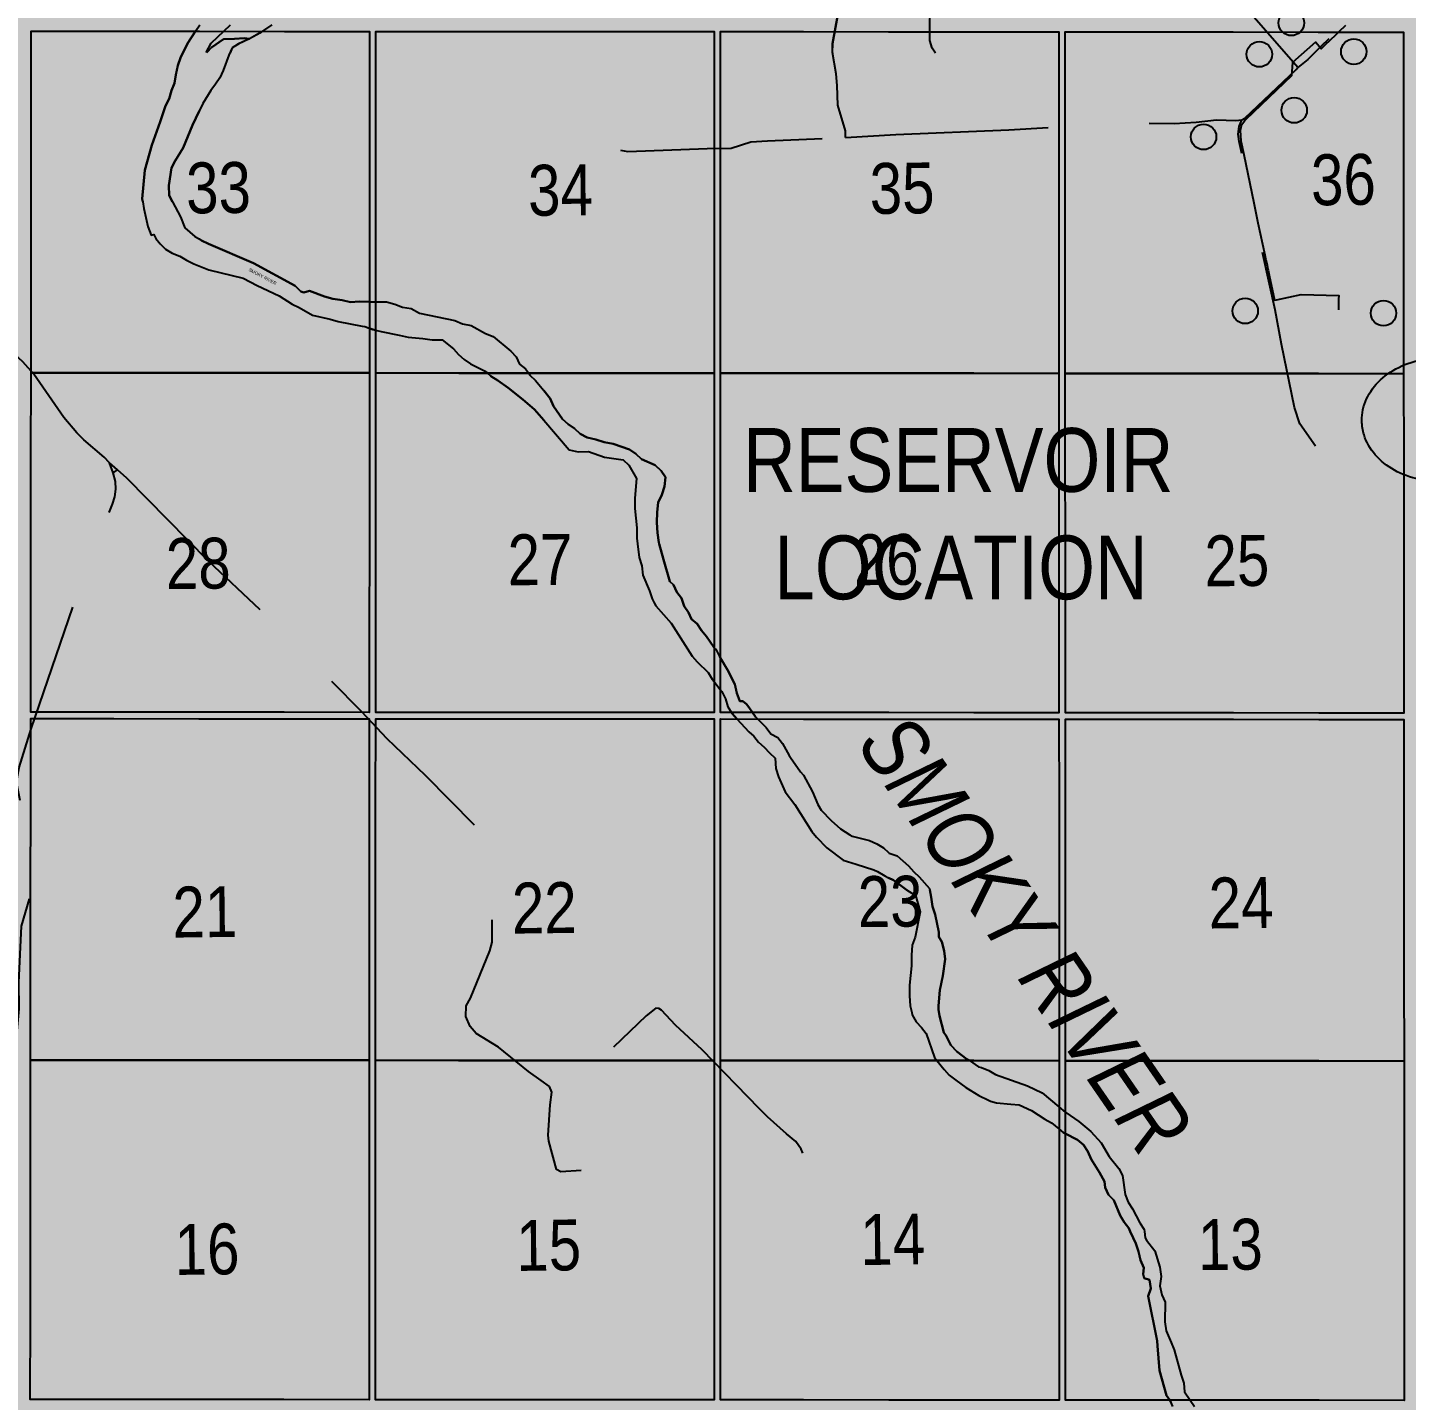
# Model space of a CAD drawing. Extents: x 405326 to 424052, y 6044755 to 6062236.
# Drawn here: x 416726.9 to 416942.9, y 6050260.4 to 6050475.4 of the extents above; entities that cross this region are included whole.
import ezdxf
from ezdxf.enums import TextEntityAlignment as Align

# ---------------------------------------------------------------- set-up
doc = ezdxf.new("R2010")
doc.units = 0
doc.header["$LTSCALE"] = 5
doc.linetypes.add('DASHED2', pattern=[9.525, 6.35, -3.175])
for name, color, linetype in [('CG-NOTES', 7, 'Continuous'), ('P-PROPOSED', 10, 'Continuous'), ('Quarters', 8, 'Continuous'), ('RoadSeg', 57, 'DASHED2'), ('ROUTE-MAP-ROUTE', 90, 'Continuous'), ('T-WATER', 160, 'Continuous'), ('T-WATER-T', 170, 'Continuous')]:
    doc.layers.add(name, color=color, linetype=linetype)
doc.layers.add('ROUTE-MAP-BACKGROUND-H', color=7, linetype='Continuous', true_color=0xf0ebff)
doc.styles.add('120', font='ARIALN.TTF', dxfattribs={"height": 13})
doc.styles.add('80', font='ARIALN.TTF', dxfattribs={"height": 10})
doc.styles.add('80LS', font='ARIALNI.TTF', dxfattribs={"height": 10})
doc.styles.add('BOLD', font='ARIALNB.TTF')
doc.styles.add('TXT', font='ARIALN.TTF', dxfattribs={"height": 0.2})

# ---------------------------------------------------------------- blocks, each defined once
blk = doc.blocks.new('AA')
at = {"const_width": 4}
blk.add_lwpolyline([(-1, 0, 1), (1, 0, 1)], format="xyb", close=True, dxfattribs=at)
blk.add_circle((0, 0), 2)
blk = doc.blocks.new('Route_Letters')
h = blk.add_hatch(color=255)
h.dxf.hatch_style = 1
edge = h.paths.add_edge_path()
edge.add_ellipse((-0.12, 0.46), major_axis=(-11.97, 0), ratio=0.789318, start_angle=0, end_angle=360)
at = {"color": 5}
blk.add_open_spline([(-12.34, 0.46), (-12.34, -0.25), (-12.24, -0.97), (-11.72, -2.79), (-11.14, -3.88), (-9.56, -5.81), (-8.54, -6.66), (-6.22, -8.02), (-4.9, -8.54), (-2.12, -9.17), (-0.66, -9.3), (2.22, -9.13), (3.64, -8.84), (6.27, -7.89), (7.48, -7.22), (9.54, -5.6), (10.38, -4.64), (11.6, -2.54), (11.97, -1.4), (12.18, 0.91), (12.02, 2.08), (11.2, 4.3), (10.54, 5.35), (8.8, 7.2), (7.72, 7.99), (5.29, 9.24), (3.93, 9.68), (1.11, 10.18), (-0.35, 10.23), (-3.22, 9.91), (-4.61, 9.55), (-7.16, 8.47), (-8.32, 7.75), (-10.24, 6.02), (-11, 5.02), (-12.05, 2.86), (-12.32, 1.7), (-12.34, 0.52), (-12.34, 0.49), (-12.34, 0.46)], degree=3, knots=[0, 0, 0, 0, 0.219529, 0.219529, 0.575727, 0.575727, 0.931924, 0.931924, 1.288121, 1.288121, 1.644318, 1.644318, 2.000515, 2.000515, 2.356712, 2.356712, 2.712909, 2.712909, 3.069107, 3.069107, 3.425304, 3.425304, 3.781501, 3.781501, 4.137698, 4.137698, 4.493895, 4.493895, 4.850092, 4.850092, 5.20629, 5.20629, 5.562487, 5.562487, 5.918684, 5.918684, 6.274881, 6.274881, 6.283185, 6.283185, 6.283185, 6.283185], dxfattribs=at)
at = {"color": 14, "style": 'BOLD'}
blk.add_attdef('A', text='', height=9.5, dxfattribs=at).set_placement((0.22, 0.98), align=Align.MIDDLE)
blk = doc.blocks.new('*U1060')
h = blk.add_hatch(color=255)
edge = h.paths.add_edge_path()
edge.add_line((-34, -20), (34, -20))
edge.add_arc((34, -14), 6, 270, 360)
edge.add_line((40, -14), (40, 12.5))
edge.add_arc((34, 12.5), 6, 0, 90)
edge.add_line((34, 18.5), (-34, 18.5))
edge.add_arc((-34, 12.5), 6, 90, 180)
edge.add_line((-40, 12.5), (-40, -14))
edge.add_arc((-34, -14), 6, 180, 270)
at = {"color": 14, "flags": 128}
blk.add_lwpolyline([(59.88, 24.73, 0, 7.5, 0), (0, 0, 0, 0, 0)], format="xyseb", dxfattribs=at)
blk.add_lwpolyline([(-34, -20, 3, 3, 0), (34, -20, 3, 3, 0.414214), (40, -14, 3, 3, 0), (40, 12.5, 3, 0, 0.414214), (34, 18.5, 0, 0, 0), (-34, 18.5, 0, 0, 0.414214), (-40, 12.5, 0, 0, 0), (-40, -14, 0, 3, 0.414214)], format="xyseb", close=True, dxfattribs=at)
at = {"color": 14, "style": '80'}
blk.add_attdef('ENTER_TEXT_001', (-35.99, -5), '', height=10, dxfattribs=at)

msp = doc.modelspace()

# ---------------------------------------------------------------- hatches: boundary and pattern name
at = {"layer": 'ROUTE-MAP-BACKGROUND-H'}
h = msp.add_hatch(color=256, dxfattribs=at)
h.dxf.hatch_style = 1
h.paths.add_polyline_path([(417500.313, 6050470.993), (417499.828, 6050583.719), (417489.556, 6051448.866), (416064.545, 6051448.577), (416073.609, 6050477.938), (416071.924, 6050150.968), (416104.424, 6050150.804), (416615.018, 6050150.686), (416614.752, 6050098.449), (417501.84, 6050099.469), (417600.187, 6050099.469), (417600.187, 6050157.259), (417501.84, 6050157.777)])

# ---------------------------------------------------------------- linework, layer by layer
at = {"layer": 'P-PROPOSED', "flags": 128}
msp.add_lwpolyline([(416933.361, 6050475.74), (416932.31, 6050474.738), (416931.806, 6050474.258), (416930.155, 6050472.684), (416929.566, 6050472.122), (416928.671, 6050473.144), (416925.058, 6050469.981), (416924.916, 6050467.849), (416917.714, 6050460.998), (416917.642, 6050460.929), (416917.521, 6050460.751), (416917.433, 6050460.621), (416917.143, 6050460.193), (416917.032, 6050460.05), (416917.005, 6050459.958), (416916.953, 6050459.781), (416916.851, 6050459.288), (416916.98, 6050457.684), (416917.43, 6050455.52), (416919.004, 6050447.973), (416919.652, 6050444.862), (416920.722, 6050439.852), (416920.854, 6050439.234), (416920.888, 6050439.072), (416921.07, 6050438.22), (416921.202, 6050437.602), (416921.237, 6050437.439), (416921.404, 6050436.659), (416922.244, 6050432.724), (416922.536, 6050432.786), (416926.435, 6050433.619), (416932.309, 6050433.482), (416932.293, 6050432.856), (416932.251, 6050431.188)], dxfattribs=at)
at = {"layer": 'Quarters', "flags": 128}
for points in [[(416780.455, 6050434.697), (416780.449, 6050421.322), (416767.11, 6050421.329), (416753.772, 6050421.337), (416740.433, 6050421.344), (416727.429, 6050421.351), (416727.439, 6050434.726), (416727.449, 6050448.101), (416727.459, 6050461.476), (416727.469, 6050474.851), (416740.469, 6050474.845), (416753.803, 6050474.838), (416767.138, 6050474.831), (416780.472, 6050474.824), (416780.466, 6050461.448), (416780.461, 6050448.073)], [(416834.457, 6050434.668), (416834.456, 6050421.293), (416821.122, 6050421.3), (416807.787, 6050421.307), (416794.452, 6050421.314), (416781.452, 6050421.322), (416781.458, 6050434.697), (416781.464, 6050448.072), (416781.47, 6050461.448), (416781.476, 6050474.823), (416794.471, 6050474.816), (416807.801, 6050474.809), (416821.13, 6050474.802), (416834.46, 6050474.795), (416834.459, 6050461.42), (416834.458, 6050448.044)], [(416888.461, 6050434.638), (416888.464, 6050421.263), (416875.13, 6050421.27), (416861.795, 6050421.277), (416848.46, 6050421.285), (416835.459, 6050421.292), (416835.46, 6050434.668), (416835.461, 6050448.044), (416835.462, 6050461.419), (416835.463, 6050474.795), (416848.459, 6050474.788), (416861.789, 6050474.78), (416875.119, 6050474.773), (416888.45, 6050474.766), (416888.453, 6050461.39), (416888.457, 6050448.014)], [(416942.464, 6050434.579), (416942.472, 6050421.204), (416929.138, 6050421.219), (416915.803, 6050421.233), (416902.468, 6050421.247), (416889.468, 6050421.261), (416889.464, 6050434.637), (416889.46, 6050448.013), (416889.457, 6050461.389), (416889.453, 6050474.765), (416902.449, 6050474.749), (416915.779, 6050474.734), (416929.109, 6050474.718), (416942.439, 6050474.702), (416942.447, 6050461.328), (416942.456, 6050447.953)], [(416780.432, 6050381.196), (416780.426, 6050368.155), (416767.084, 6050368.162), (416753.741, 6050368.169), (416740.399, 6050368.177), (416727.39, 6050368.184), (416727.4, 6050381.225), (416727.409, 6050394.6), (416727.419, 6050407.976), (416727.429, 6050421.351), (416740.433, 6050421.344), (416753.772, 6050421.337), (416767.11, 6050421.329), (416780.449, 6050421.322), (416780.443, 6050407.947), (416780.437, 6050394.571)], [(416834.453, 6050381.166), (416834.453, 6050368.124), (416821.113, 6050368.132), (416807.774, 6050368.139), (416794.435, 6050368.147), (416781.43, 6050368.154), (416781.435, 6050381.195), (416781.441, 6050394.571), (416781.447, 6050407.946), (416781.452, 6050421.322), (416794.452, 6050421.314), (416807.787, 6050421.307), (416821.122, 6050421.3), (416834.456, 6050421.293), (416834.455, 6050407.917), (416834.454, 6050394.541)], [(416888.476, 6050381.135), (416888.479, 6050368.094), (416875.14, 6050368.101), (416861.8, 6050368.109), (416848.461, 6050368.116), (416835.456, 6050368.124), (416835.457, 6050381.165), (416835.458, 6050394.541), (416835.458, 6050407.916), (416835.459, 6050421.292), (416848.46, 6050421.285), (416861.795, 6050421.277), (416875.13, 6050421.27), (416888.464, 6050421.263), (416888.468, 6050407.887), (416888.472, 6050394.511)], [(416942.498, 6050381.08), (416942.506, 6050368.04), (416929.167, 6050368.054), (416915.827, 6050368.067), (416902.488, 6050368.08), (416889.483, 6050368.093), (416889.479, 6050381.134), (416889.475, 6050394.51), (416889.471, 6050407.886), (416889.468, 6050421.261), (416902.468, 6050421.247), (416915.803, 6050421.233), (416929.138, 6050421.219), (416942.472, 6050421.204), (416942.481, 6050407.83), (416942.489, 6050394.455)], [(416780.409, 6050327.025), (416780.404, 6050313.649), (416767.057, 6050313.657), (416753.71, 6050313.665), (416740.363, 6050313.672), (416727.351, 6050313.68), (416727.361, 6050327.055), (416727.37, 6050340.43), (416727.38, 6050353.806), (416727.39, 6050367.181), (416740.398, 6050367.174), (416753.741, 6050367.166), (416767.083, 6050367.159), (416780.426, 6050367.151), (416780.42, 6050353.776), (416780.415, 6050340.4)], [(416834.45, 6050326.994), (416834.449, 6050313.618), (416821.105, 6050313.626), (416807.761, 6050313.634), (416794.417, 6050313.641), (416781.407, 6050313.649), (416781.412, 6050327.024), (416781.418, 6050340.4), (416781.424, 6050353.775), (416781.429, 6050367.151), (416794.434, 6050367.143), (416807.774, 6050367.136), (416821.113, 6050367.129), (416834.453, 6050367.121), (416834.452, 6050353.745), (416834.451, 6050340.37)], [(416888.491, 6050326.963), (416888.495, 6050313.587), (416875.151, 6050313.595), (416861.807, 6050313.602), (416848.462, 6050313.61), (416835.453, 6050313.618), (416835.453, 6050326.993), (416835.454, 6050340.369), (416835.455, 6050353.745), (416835.456, 6050367.121), (416848.461, 6050367.113), (416861.801, 6050367.106), (416875.14, 6050367.098), (416888.48, 6050367.09), (416888.484, 6050353.715), (416888.487, 6050340.339)], [(416942.532, 6050326.914), (416942.541, 6050313.539), (416929.197, 6050313.551), (416915.852, 6050313.563), (416902.508, 6050313.575), (416889.498, 6050313.586), (416889.495, 6050326.962), (416889.491, 6050340.338), (416889.487, 6050353.714), (416889.483, 6050367.089), (416902.488, 6050367.077), (416915.828, 6050367.064), (416929.167, 6050367.05), (416942.507, 6050367.037), (416942.515, 6050353.663), (416942.524, 6050340.288)], [(416780.387, 6050273.523), (416780.382, 6050260.482), (416767.031, 6050260.49), (416753.68, 6050260.498), (416740.33, 6050260.505), (416727.313, 6050260.513), (416727.323, 6050273.554), (416727.332, 6050286.929), (416727.342, 6050300.305), (416727.351, 6050313.68), (416740.363, 6050313.672), (416753.71, 6050313.665), (416767.057, 6050313.657), (416780.404, 6050313.649), (416780.398, 6050300.274), (416780.393, 6050286.898)], [(416834.447, 6050273.491), (416834.447, 6050260.45), (416821.098, 6050260.458), (416807.749, 6050260.466), (416794.4, 6050260.474), (416781.385, 6050260.481), (416781.39, 6050273.522), (416781.396, 6050286.898), (416781.401, 6050300.273), (416781.407, 6050313.649), (416794.417, 6050313.641), (416807.761, 6050313.634), (416821.105, 6050313.626), (416834.449, 6050313.618), (416834.449, 6050300.243), (416834.448, 6050286.867)], [(416888.507, 6050273.46), (416888.511, 6050260.418), (416875.162, 6050260.426), (416861.813, 6050260.434), (416848.464, 6050260.442), (416835.45, 6050260.449), (416835.451, 6050273.491), (416835.451, 6050286.866), (416835.452, 6050300.242), (416835.453, 6050313.618), (416848.462, 6050313.61), (416861.807, 6050313.602), (416875.151, 6050313.595), (416888.495, 6050313.587), (416888.499, 6050300.211), (416888.503, 6050286.835)], [(416942.567, 6050273.415), (416942.575, 6050260.375), (416929.226, 6050260.386), (416915.877, 6050260.396), (416902.529, 6050260.407), (416889.514, 6050260.417), (416889.51, 6050273.459), (416889.506, 6050286.835), (416889.502, 6050300.21), (416889.498, 6050313.586), (416902.508, 6050313.575), (416915.852, 6050313.563), (416929.197, 6050313.551), (416942.541, 6050313.539), (416942.549, 6050300.165), (416942.558, 6050286.79)]]:
    msp.add_lwpolyline(points, close=True, dxfattribs=at)
at = {"layer": 'RoadSeg'}
for p, q in [((416741, 6050406.128), (416739.712, 6050407.232)), ((416740.311, 6050405.681), (416739.712, 6050407.232)), ((416740.311, 6050405.681), (416741, 6050406.128)), ((416808.661, 6050309.568), (416807.377, 6050310.472)), ((416841.74, 6050305.883), (416841.502, 6050306.077))]:
    msp.add_line(p, q, dxfattribs=at)
at = {"layer": 'RoadSeg', "flags": 128}
for points in [[(416925.914, 6050469.153), (416910.352, 6050486.985), (416909.934, 6050487.875), (416910.02, 6050490.073), (416909.852, 6050491.699), (416902.233, 6050529.135), (416899.769, 6050540.129), (416899.475, 6050542.984), (416898, 6050549.74), (416897.281, 6050552.253), (416896.137, 6050557.553), (416895.97, 6050559.146), (416894.498, 6050565.736)], [(417061.293, 6050455.212), (417052.81, 6050465.172), (417038.231, 6050481.864), (417017.626, 6050505.543), (417003.362, 6050522.242), (416994.053, 6050532.823), (416993.107, 6050533.502), (416992.381, 6050533.22), (416990.753, 6050531.522), (416987.881, 6050528.932), (416984.235, 6050525.161), (416983.905, 6050525.021), (416981.463, 6050522.506), (416980.236, 6050520.75), (416978.902, 6050519.324), (416973.978, 6050514.661), (416973.238, 6050513.481), (416968.953, 6050509.995), (416959.106, 6050500.569), (416947.197, 6050489.501), (416942.994, 6050485.352), (416929.494, 6050472.454), (416927.45, 6050470.45), (416925.914, 6050469.153)], [(416739.712, 6050407.232), (416738.894, 6050408.146), (416735.677, 6050410.838), (416734.589, 6050411.946), (416732.574, 6050414.365), (416727.873, 6050421.117), (416726.137, 6050423.086), (416724.332, 6050424.728), (416723.4, 6050425.451), (416718.197, 6050431.822), (416715.392, 6050435.422), (416703.702, 6050450.109), (416689.83, 6050467.245), (416682.417, 6050476.368), (416681.795, 6050477.453), (416681.703, 6050478.648), (416682.566, 6050480.297), (416684.233, 6050481.696), (416684.674, 6050482.17)], [(416855.057, 6050458.227), (416855.035, 6050459.258), (416853.852, 6050463.258), (416853.719, 6050466.349), (416853.548, 6050468.175), (416852.977, 6050471.523), (416853.013, 6050472.954), (416854.324, 6050480.101)], [(416853.036, 6050471.431), (416853.021, 6050471.522), (416853.057, 6050472.953), (416854.368, 6050480.102)], [(416917.107, 6050460.981), (416917.6, 6050461.224), (416925.621, 6050468.88), (416925.914, 6050469.153)], [(416855.057, 6050458.227), (416862.931, 6050458.695), (416880.647, 6050459.405), (416891.91, 6050460.078), (416901.948, 6050460.458), (416906.507, 6050460.422), (416909.996, 6050460.596), (416913.148, 6050460.996), (416916.211, 6050460.862), (416917.107, 6050460.981)], [(416928.676, 6050409.864), (416926.206, 6050413.371), (416925.353, 6050415.915), (416923.345, 6050425.852), (416922.365, 6050431.22), (416920.196, 6050440.921), (416919.473, 6050445.163), (416916.713, 6050457.579), (416916.556, 6050458.74), (416916.73, 6050459.908), (416917.107, 6050460.981)], [(416819.804, 6050456.211), (416820.94, 6050456.003), (416833.371, 6050456.501), (416837.13, 6050456.514), (416840.202, 6050457.511), (416842.826, 6050457.7), (416855.057, 6050458.227)], [(416723.795, 6050214.546), (416722.331, 6050223.962), (416721.517, 6050227.771), (416721.642, 6050228.173), (416721.471, 6050228.402), (416721.132, 6050230.258), (416720.185, 6050235.66), (416719.86, 6050238.414), (416716.658, 6050255.977), (416716.549, 6050257.97), (416716.81, 6050261.336), (416716.712, 6050262.797), (416715.471, 6050267.961), (416715.042, 6050270.912), (416714.456, 6050273.428), (416714.399, 6050274.524), (416714.783, 6050278.392), (416715.201, 6050280.629), (416721.85, 6050304.224), (416723.254, 6050308.578), (416725.006, 6050315.336), (416725.568, 6050321.735), (416725.514, 6050325.825), (416725.958, 6050334.65), (416727.817, 6050341.044), (416728.234, 6050343.348), (416728.16, 6050345.243), (416726.566, 6050349.833), (416725.177, 6050357.221), (416725.594, 6050359.493), (416727.428, 6050365.553), (416734.067, 6050384.922), (416736.773, 6050392.199), (416740.216, 6050400.755), (416740.558, 6050401.894), (416740.698, 6050403.128), (416740.639, 6050404.324), (416740.311, 6050405.681)], [(416807.377, 6050310.472), (416805.351, 6050311.893), (416800.679, 6050315.685), (416797.174, 6050317.839), (416796.219, 6050318.95), (416795.553, 6050320.533), (416795.618, 6050322.164), (416796.257, 6050323.376), (416799.326, 6050330.793), (416799.696, 6050332.164), (416799.685, 6050346.735), (416799.671, 6050347.367), (416799.427, 6050347.894), (416789.226, 6050358.255), (416783.248, 6050364.015), (416779.198, 6050368.287), (416764.579, 6050383.045), (416755.243, 6050391.861), (416742.458, 6050404.828), (416741, 6050406.128)], [(416841.502, 6050306.077), (416832.59, 6050315.301), (416828.416, 6050319.171), (416826.204, 6050321.486), (416825.799, 6050321.777), (416825.332, 6050321.833), (416823.794, 6050320.636), (416818.318, 6050315.33), (416816.455, 6050313.76), (416809.705, 6050307.395), (416808.756, 6050306.676)], [(416808.756, 6050306.676), (416809.012, 6050308.678), (416808.661, 6050309.568)], [(416813.633, 6050296.368), (416810.41, 6050296.166), (416809.737, 6050296.551), (416808.578, 6050300.984), (416808.457, 6050301.946), (416808.756, 6050306.676)], [(416848.338, 6050299.104), (416848.091, 6050299.731), (416847.268, 6050300.911), (416845.812, 6050302.111), (416842.794, 6050304.774), (416841.74, 6050305.883)]]:
    msp.add_lwpolyline(points, dxfattribs=at)
at = {"layer": 'ROUTE-MAP-ROUTE', "const_width": 2, "flags": 128}
msp.add_lwpolyline([(416932.963, 6050433.641), (416926.465, 6050433.383), (416924, 6050433.013), (416922.285, 6050432.642), (416921.671, 6050434.44), (416920.196, 6050440.921), (416919.473, 6050445.163), (416916.713, 6050457.579), (416916.556, 6050458.74), (416916.73, 6050459.908), (416917.107, 6050460.981), (416917.6, 6050461.224), (416925.055, 6050468.481), (416925.156, 6050470.601), (416928.59, 6050473.495), (416929.494, 6050472.454), (416942.994, 6050485.352), (416947.197, 6050489.501)], dxfattribs=at)
at = {"layer": 'T-WATER', "flags": 128}
for points in [[(416869.149, 6050471.42), (416868.604, 6050472.185), (416868.264, 6050473.417), (416868.22, 6050476.558), (416868.351, 6050478.003), (416868.335, 6050479.528), (416868.68, 6050482.333), (416869.207, 6050483.418), (416869.51, 6050484.769), (416869.694, 6050486.192), (416870.927, 6050488.284), (416871.329, 6050489.55), (416870.583, 6050492.033), (416871.157, 6050494.574), (416870, 6050496.654), (416869.508, 6050497.754), (416869.136, 6050498.986), (416868.504, 6050499.908), (416868.149, 6050501.009), (416867.591, 6050501.794), (416867.615, 6050502.239)], [(416753.197, 6050474.862), (416751.938, 6050472.936), (416750.871, 6050470.677), (416750.444, 6050469.487), (416750.109, 6050468.039), (416749.912, 6050466.715), (416749.423, 6050465.545), (416749.063, 6050464.246), (416748.479, 6050463.146), (416747.668, 6050460.649), (416746.367, 6050457.003), (416745.28, 6050453.114), (416744.863, 6050448.599), (416744.939, 6050448.116), (416745.098, 6050447.095), (416745.705, 6050444.245), (416746.243, 6050442.899), (416746.686, 6050442.99), (416746.958, 6050442.41), (416747.653, 6050441.545), (416748.509, 6050440.724), (416749.56, 6050440.095), (416750.743, 6050439.617), (416751.792, 6050438.974), (416752.916, 6050438.416), (416753.746, 6050438.086), (416755.291, 6050437.472), (416760.648, 6050436.153), (416762.859, 6050435.008), (416766.314, 6050433.414), (416768.327, 6050432.108), (416769.452, 6050431.57), (416771.554, 6050430.352), (416774.286, 6050429.771), (416775.565, 6050429.37), (416779.29, 6050428.671), (416779.719, 6050428.59), (416780.417, 6050428.345), (416780.961, 6050428.154), (416781.42, 6050428.036), (416782.31, 6050427.809), (416785.12, 6050427.261), (416786.527, 6050426.906), (416788.827, 6050426.742), (416790.299, 6050426.492), (416791.858, 6050426.512), (416793.596, 6050425.078), (416794.408, 6050424.193), (416795.3, 6050423.422), (416796.303, 6050422.743), (416798.586, 6050421.582), (416798.877, 6050421.336), (416799.488, 6050420.819), (416800.565, 6050420.167), (416802.195, 6050419.009), (416804.469, 6050417.165), (416806.29, 6050415.594), (416807.75, 6050413.902), (416811.752, 6050409.264), (416813.169, 6050408.972), (416814.775, 6050409.021), (416817.295, 6050408.151), (416820.188, 6050407.695), (416821.064, 6050406.898), (416822.276, 6050404.766), (416822.028, 6050401.71), (416822.05, 6050400.112), (416822.325, 6050397.075), (416822.364, 6050395.425), (416822.465, 6050394.572), (416822.719, 6050392.406), (416823.118, 6050391.13), (416823.283, 6050389.638), (416824.31, 6050387.217), (416824.746, 6050385.948), (416825.082, 6050385.316), (416825.338, 6050384.833), (416827.695, 6050382.106), (416831.002, 6050376.956), (416831.769, 6050376.049), (416833.521, 6050374.399), (416834.169, 6050373.373), (416834.418, 6050373.045), (416835.421, 6050371.718), (416835.637, 6050371.433), (416836.208, 6050370.279), (416836.61, 6050369), (416837.164, 6050368.146), (416837.285, 6050367.959), (416838.025, 6050367.143)], [(416744.939, 6050448.116), (416744.863, 6050448.599), (416745.28, 6050453.114), (416746.367, 6050457.003), (416747.668, 6050460.649), (416748.479, 6050463.146), (416749.063, 6050464.246), (416749.423, 6050465.545), (416749.912, 6050466.715), (416750.109, 6050468.039), (416750.444, 6050469.487), (416750.871, 6050470.677), (416751.938, 6050472.936), (416753.197, 6050474.862)], [(416763.689, 6050474.857), (416763.245, 6050474.553), (416761.648, 6050473.685), (416759.953, 6050472.903), (416758.936, 6050472.236), (416758.423, 6050471.118), (416757.535, 6050468.717), (416756.994, 6050467.552), (416756.344, 6050466.537), (416755.606, 6050465.594), (416754.325, 6050463.548), (416753.761, 6050462.35), (416752.73, 6050460.158), (416751.276, 6050456.601), (416750.011, 6050454.526), (416749.462, 6050453.444), (416749.027, 6050450.671), (416749.083, 6050449.128), (416749.617, 6050448.113), (416750.842, 6050445.786), (416751.545, 6050444.076), (416753.081, 6050442.722), (416753.749, 6050442.325), (416754.141, 6050442.093), (416755.257, 6050441.551), (416762.29, 6050438.526), (416768.83, 6050434.992), (416769.717, 6050434.088), (416770.174, 6050433.933), (416771.032, 6050434.205), (416773.429, 6050433.3), (416774.7, 6050432.937), (416776.162, 6050432.744), (416777.499, 6050432.404), (416778.891, 6050432.502), (416780.419, 6050432.486), (416781.282, 6050432.477), (416781.422, 6050432.476), (416783.123, 6050432.461), (416784.426, 6050432.113), (416785.609, 6050431.645), (416786.986, 6050431.394), (416788.295, 6050430.67), (416793.814, 6050429.519), (416795.009, 6050429.038), (416796.37, 6050428.732), (416798.628, 6050427.496), (416799.818, 6050427.013), (416802.608, 6050424.745), (416803.419, 6050423.853), (416803.964, 6050422.718), (416804.896, 6050421.987), (416805.344, 6050421.332), (416805.583, 6050420.982), (416806.445, 6050420.138), (416807.751, 6050418.551), (416808.752, 6050417.335), (416809.302, 6050416.127), (416810.685, 6050414.099), (416811.566, 6050413.281), (416812.601, 6050412.622), (416813.452, 6050411.795), (416814.534, 6050411.206), (416815.938, 6050410.885), (416817.222, 6050410.476), (416818.641, 6050410.209), (416821.188, 6050409.352), (416822.179, 6050408.652), (416823.055, 6050407.832), (416825.215, 6050406.87), (416826.151, 6050406.003), (416826.828, 6050404.998), (416826.667, 6050403.513), (416826.24, 6050402.219), (416825.68, 6050401.052), (416825.52, 6050399.52), (416825.491, 6050397.9), (416825.578, 6050396.262), (416825.802, 6050394.786), (416825.86, 6050394.57), (416826.518, 6050392.107), (416827.535, 6050388.667), (416828.062, 6050388.135), (416828.609, 6050386.984), (416829.357, 6050386.064), (416829.767, 6050384.802), (416830.456, 6050383.811), (416830.885, 6050382.74), (416831.814, 6050381.999), (416832.453, 6050380.974)], [(416751.284, 6050471.5), (416751.962, 6050472.935), (416753.222, 6050474.861), (416753.878, 6050475.865)], [(416763.687, 6050474.856), (416763.245, 6050474.553), (416761.648, 6050473.685), (416759.953, 6050472.903), (416758.936, 6050472.236), (416758.423, 6050471.118), (416757.535, 6050468.717), (416756.994, 6050467.552), (416756.344, 6050466.537), (416755.606, 6050465.594), (416754.325, 6050463.548), (416753.761, 6050462.35)], [(416754.865, 6050471.498), (416755.673, 6050473), (416758.67, 6050475.849)], [(416765.18, 6050475.859), (416763.714, 6050474.856), (416763.271, 6050474.553), (416761.675, 6050473.684), (416760.798, 6050473.771), (416759.32, 6050473.637), (416757.586, 6050473.615), (416755.696, 6050472.313), (416754.996, 6050471.498)], [(416754.996, 6050471.498), (416755.696, 6050472.313), (416757.586, 6050473.615), (416759.32, 6050473.637), (416760.798, 6050473.771), (416761.675, 6050473.684)], [(416761.675, 6050473.684), (416759.979, 6050472.902), (416758.962, 6050472.235), (416758.622, 6050471.495)], [(416749.617, 6050448.113), (416749.083, 6050449.128), (416749.027, 6050450.671), (416749.462, 6050453.444), (416750.011, 6050454.526), (416751.276, 6050456.601), (416752.73, 6050460.158), (416753.761, 6050462.35)], [(416744.939, 6050448.116), (416745.098, 6050447.095), (416745.705, 6050444.245), (416746.243, 6050442.899), (416746.686, 6050442.99), (416746.958, 6050442.41), (416747.653, 6050441.545), (416748.509, 6050440.724), (416749.56, 6050440.095), (416750.743, 6050439.617), (416751.792, 6050438.974), (416752.916, 6050438.416), (416753.746, 6050438.086)], [(416749.617, 6050448.113), (416750.842, 6050445.786), (416751.545, 6050444.076), (416753.081, 6050442.722), (416753.749, 6050442.325)], [(416780.419, 6050432.486), (416778.891, 6050432.502), (416777.499, 6050432.404), (416776.162, 6050432.744), (416774.7, 6050432.937), (416773.429, 6050433.3), (416771.032, 6050434.205), (416770.174, 6050433.933), (416769.717, 6050434.088), (416768.83, 6050434.992), (416762.29, 6050438.526), (416755.257, 6050441.551), (416754.141, 6050442.093), (416753.749, 6050442.325)], [(416753.746, 6050438.086), (416755.291, 6050437.472), (416760.648, 6050436.153), (416762.859, 6050435.008), (416766.314, 6050433.414), (416768.327, 6050432.108), (416769.452, 6050431.57), (416771.554, 6050430.352), (416774.286, 6050429.771), (416775.565, 6050429.37), (416779.29, 6050428.671), (416779.719, 6050428.59), (416780.417, 6050428.345)], [(416780.419, 6050432.486), (416781.282, 6050432.477), (416781.422, 6050432.476)], [(416781.422, 6050432.476), (416783.123, 6050432.461), (416784.426, 6050432.113), (416785.609, 6050431.645), (416786.986, 6050431.394), (416788.295, 6050430.67), (416793.814, 6050429.519), (416795.009, 6050429.038), (416796.37, 6050428.732), (416798.628, 6050427.496), (416799.818, 6050427.013), (416802.608, 6050424.745), (416803.419, 6050423.853), (416803.964, 6050422.718), (416804.896, 6050421.987), (416805.344, 6050421.332)], [(416781.42, 6050428.036), (416780.961, 6050428.154), (416780.417, 6050428.345)], [(416781.42, 6050428.036), (416782.31, 6050427.809), (416785.12, 6050427.261), (416786.527, 6050426.906), (416788.827, 6050426.742), (416790.299, 6050426.492), (416791.858, 6050426.512), (416793.596, 6050425.078), (416794.408, 6050424.193), (416795.3, 6050423.422), (416796.303, 6050422.743), (416798.586, 6050421.582), (416798.877, 6050421.336)], [(416807.75, 6050413.902), (416806.29, 6050415.594), (416804.469, 6050417.165), (416802.195, 6050419.009), (416800.565, 6050420.167), (416799.488, 6050420.819), (416798.877, 6050421.336)], [(416805.344, 6050421.332), (416805.583, 6050420.982), (416806.445, 6050420.138), (416807.751, 6050418.551)], [(416825.86, 6050394.57), (416825.802, 6050394.786), (416825.578, 6050396.262), (416825.491, 6050397.9), (416825.52, 6050399.52), (416825.68, 6050401.052), (416826.24, 6050402.219), (416826.667, 6050403.513), (416826.828, 6050404.998), (416826.151, 6050406.003), (416825.215, 6050406.87), (416823.055, 6050407.832), (416822.179, 6050408.652), (416821.188, 6050409.352), (416818.641, 6050410.209), (416817.222, 6050410.476), (416815.938, 6050410.885), (416814.534, 6050411.206), (416813.452, 6050411.795), (416812.601, 6050412.622), (416811.566, 6050413.281), (416810.685, 6050414.099), (416809.302, 6050416.127), (416808.752, 6050417.335), (416807.751, 6050418.551)], [(416807.75, 6050413.902), (416811.752, 6050409.264), (416813.169, 6050408.972), (416814.775, 6050409.021), (416817.295, 6050408.151), (416820.188, 6050407.695), (416821.064, 6050406.898), (416822.276, 6050404.766), (416822.028, 6050401.71), (416822.05, 6050400.112), (416822.325, 6050397.075), (416822.364, 6050395.425), (416822.465, 6050394.572)], [(416822.465, 6050394.572), (416822.719, 6050392.406), (416823.118, 6050391.13), (416823.283, 6050389.638), (416824.31, 6050387.217), (416824.746, 6050385.948), (416825.082, 6050385.316), (416825.338, 6050384.833), (416827.695, 6050382.106), (416831.002, 6050376.956), (416831.769, 6050376.049), (416833.521, 6050374.399), (416834.169, 6050373.373), (416834.418, 6050373.045)], [(416834.418, 6050378.39), (416833.247, 6050380.035), (416832.453, 6050380.974), (416831.814, 6050381.999), (416830.885, 6050382.74), (416830.456, 6050383.811), (416829.767, 6050384.802), (416829.357, 6050386.064), (416828.609, 6050386.984), (416828.062, 6050388.135), (416827.535, 6050388.667), (416826.518, 6050392.107), (416825.86, 6050394.57)], [(416832.453, 6050380.974), (416833.247, 6050380.035), (416834.418, 6050378.39), (416834.61, 6050378.119), (416834.716, 6050378.074), (416835.244, 6050377.033), (416835.421, 6050376.733), (416836.552, 6050374.823), (416837.681, 6050372.554), (416837.992, 6050371.176), (416838.476, 6050369.914), (416838.951, 6050369.922), (416839.53, 6050369.439), (416839.878, 6050368.948), (416840.449, 6050368.145), (416840.927, 6050367.47), (416841.253, 6050367.141), (416842.599, 6050365.78), (416843.312, 6050364.802), (416844.43, 6050364.222), (416845.17, 6050363.263), (416846.213, 6050361.406), (416846.411, 6050361.064), (416847.97, 6050358.861), (416848.471, 6050358.305), (416849.881, 6050355.688), (416850.711, 6050353.705), (416851.234, 6050352.818), (416852.796, 6050351.213), (416854.273, 6050349.921), (416855.709, 6050348.988), (416856.081, 6050348.772), (416858.779, 6050348.058), (416859.946, 6050347.548), (416861.002, 6050346.91), (416861.768, 6050346.198), (416861.878, 6050346.096), (416863.134, 6050345.683), (416864.919, 6050344.123), (416865.714, 6050343.196), (416866.593, 6050342.372), (416868.197, 6050340.565), (416868.237, 6050340.374), (416868.474, 6050339.231), (416868.648, 6050337.75), (416869.06, 6050336.485), (416869.645, 6050333.704), (416869.651, 6050333.002), (416870.129, 6050332.23), (416870.474, 6050330.82), (416870.629, 6050329.468), (416870.275, 6050326.878), (416869.819, 6050324.631), (416869.588, 6050322.169), (416869.599, 6050321.634), (416869.747, 6050320.597), (416870.464, 6050318.029), (416870.822, 6050317.47), (416871.515, 6050316.035), (416872.482, 6050315.016), (416874.02, 6050313.82), (416874.444, 6050313.619), (416874.465, 6050313.609), (416875.856, 6050312.644), (416876.317, 6050312.527), (416877.494, 6050312.04), (416878.557, 6050311.405), (416883.54, 6050309.634), (416885.852, 6050308.547), (416888.462, 6050306.371), (416889.466, 6050305.534), (416889.553, 6050305.461), (416891.572, 6050304.062), (416893.467, 6050302.504), (416895.073, 6050300.7), (416896.356, 6050298.586), (416897.869, 6050296.72), (416898.421, 6050295.604), (416898.846, 6050292.637), (416899.32, 6050291.409), (416900.018, 6050290.383), (416901.156, 6050288.175), (416901.82, 6050287.145), (416901.859, 6050286.848), (416901.99, 6050285.857), (416902.199, 6050285.47), (416903.508, 6050283.824), (416904.284, 6050281.268), (416904.509, 6050279.8), (416904.296, 6050278.32), (416904.602, 6050276.932)], [(416834.418, 6050378.39), (416834.61, 6050378.119), (416834.716, 6050378.074), (416835.244, 6050377.033), (416835.421, 6050376.733)], [(416840.449, 6050368.145), (416839.878, 6050368.948), (416839.53, 6050369.439), (416838.951, 6050369.922), (416838.476, 6050369.914), (416837.992, 6050371.176), (416837.681, 6050372.554), (416836.552, 6050374.823), (416835.421, 6050376.733)], [(416835.421, 6050371.718), (416835.637, 6050371.433), (416836.208, 6050370.279), (416836.61, 6050369), (416837.164, 6050368.146)], [(416838.025, 6050367.143), (416837.285, 6050367.959), (416837.164, 6050368.146)], [(416838.025, 6050367.143), (416839.878, 6050365.1), (416840.657, 6050364.432), (416841.404, 6050363.496), (416842.316, 6050362.691), (416843.127, 6050361.79), (416844.011, 6050360.995), (416844.137, 6050359.357), (416844.528, 6050358.043), (416845.606, 6050355.714), (416847.111, 6050353.738), (416849.733, 6050349.508), (416850.503, 6050348.594), (416852.13, 6050346.947), (416854.662, 6050345.005), (416856.715, 6050344.389), (416859.46, 6050343.502), (416860.048, 6050343.231), (416861.197, 6050342.531), (416861.768, 6050342.248), (416862.535, 6050341.867), (416864.586, 6050340.376), (416864.599, 6050340.367), (416865.851, 6050339.585), (416866.011, 6050339.497), (416866.746, 6050336.905), (416865.932, 6050332.936), (416865.501, 6050331.699), (416865.358, 6050330.14), (416865.37, 6050328.447), (416865.061, 6050325.42), (416865.045, 6050323.744), (416865.156, 6050322.16), (416865.407, 6050321.125), (416865.498, 6050320.749), (416866.112, 6050319.651), (416866.933, 6050318.777), (416867.648, 6050317.825), (416868.958, 6050314.082), (416869.33, 6050313.622), (416870.476, 6050312.204), (416871.284, 6050311.33), (416872.341, 6050310.561), (416873.885, 6050309.399), (416875.897, 6050308.134), (416877.426, 6050307.395), (416877.766, 6050307.235), (416878.71, 6050307.012), (416880.921, 6050306.76), (416882.231, 6050306.68), (416884.193, 6050305.784), (416886.242, 6050304.438), (416887.32, 6050303.851), (416888.463, 6050302.926), (416889.16, 6050302.363), (416889.467, 6050302.2), (416891.396, 6050301.177), (416892.295, 6050300.393), (416892.989, 6050299.373), (416893.535, 6050298.151), (416894.832, 6050296.092), (416895.613, 6050294.642), (416895.726, 6050293.717), (416896.233, 6050292.599), (416897.05, 6050291.745), (416898.082, 6050289.359), (416898.715, 6050288.288), (416899.432, 6050287.334), (416899.651, 6050286.85), (416900.1, 6050285.857), (416900.507, 6050284.955), (416900.934, 6050283.716), (416901.257, 6050282.335), (416901.762, 6050281.142), (416901.648, 6050280.123), (416901.839, 6050279.536), (416902.639, 6050279.284), (416902.89, 6050277.922), (416902.456, 6050276.709), (416903.856, 6050269.724), (416903.919, 6050268.943), (416904.234, 6050265.066), (416905.345, 6050261.16), (416905.832, 6050260.428), (416906.014, 6050260.154)], [(416838.025, 6050367.143), (416839.878, 6050365.1), (416840.657, 6050364.432), (416841.404, 6050363.496), (416842.316, 6050362.691), (416843.127, 6050361.79), (416844.011, 6050360.995), (416844.137, 6050359.357), (416844.528, 6050358.043), (416845.606, 6050355.714), (416847.111, 6050353.738), (416849.733, 6050349.508), (416850.503, 6050348.594), (416852.13, 6050346.947), (416854.662, 6050345.005), (416856.715, 6050344.389), (416859.46, 6050343.502), (416860.048, 6050343.231), (416861.197, 6050342.531), (416861.768, 6050342.248)], [(416841.253, 6050367.141), (416840.927, 6050367.47), (416840.449, 6050368.145)], [(416841.253, 6050367.141), (416842.599, 6050365.78), (416843.312, 6050364.802), (416844.43, 6050364.222), (416845.17, 6050363.263), (416846.213, 6050361.406), (416846.411, 6050361.064), (416847.97, 6050358.861), (416848.471, 6050358.305), (416849.881, 6050355.688), (416850.711, 6050353.705), (416851.234, 6050352.818), (416852.796, 6050351.213), (416854.273, 6050349.921), (416855.709, 6050348.988), (416856.081, 6050348.772), (416858.779, 6050348.058), (416859.946, 6050347.548), (416861.002, 6050346.91), (416861.768, 6050346.198)], [(416861.768, 6050346.198), (416861.878, 6050346.096), (416863.134, 6050345.683), (416864.919, 6050344.123), (416865.714, 6050343.196), (416866.593, 6050342.372), (416868.197, 6050340.565), (416868.237, 6050340.374)], [(416864.586, 6050340.376), (416862.535, 6050341.867), (416861.768, 6050342.248)], [(416864.586, 6050340.376), (416864.599, 6050340.367), (416865.851, 6050339.585), (416866.011, 6050339.497), (416866.746, 6050336.905), (416865.932, 6050332.936), (416865.501, 6050331.699), (416865.358, 6050330.14), (416865.37, 6050328.447), (416865.061, 6050325.42), (416865.045, 6050323.744), (416865.156, 6050322.16), (416865.407, 6050321.125), (416865.498, 6050320.749), (416866.112, 6050319.651), (416866.933, 6050318.777), (416867.648, 6050317.825), (416868.958, 6050314.082), (416869.33, 6050313.622)], [(416874.444, 6050313.619), (416874.02, 6050313.82), (416872.482, 6050315.016), (416871.515, 6050316.035), (416870.822, 6050317.47), (416870.464, 6050318.029), (416869.747, 6050320.597), (416869.599, 6050321.634), (416869.588, 6050322.169), (416869.819, 6050324.631), (416870.275, 6050326.878), (416870.629, 6050329.468), (416870.474, 6050330.82), (416870.129, 6050332.23), (416869.651, 6050333.002), (416869.645, 6050333.704), (416869.06, 6050336.485), (416868.648, 6050337.75), (416868.474, 6050339.231), (416868.237, 6050340.374)], [(416869.33, 6050313.622), (416870.476, 6050312.204), (416871.284, 6050311.33), (416872.341, 6050310.561), (416873.885, 6050309.399), (416875.897, 6050308.134), (416877.426, 6050307.395), (416877.766, 6050307.235), (416878.71, 6050307.012), (416880.921, 6050306.76), (416882.231, 6050306.68), (416884.193, 6050305.784), (416886.242, 6050304.438), (416887.32, 6050303.851), (416888.463, 6050302.926)], [(416874.444, 6050313.619), (416874.465, 6050313.609), (416875.856, 6050312.644), (416876.317, 6050312.527), (416877.494, 6050312.04), (416878.557, 6050311.405), (416883.54, 6050309.634), (416885.852, 6050308.547), (416888.462, 6050306.371)], [(416889.466, 6050305.534), (416889.553, 6050305.461), (416891.572, 6050304.062), (416893.467, 6050302.504), (416895.073, 6050300.7), (416896.356, 6050298.586), (416897.869, 6050296.72), (416898.421, 6050295.604), (416898.846, 6050292.637), (416899.32, 6050291.409), (416900.018, 6050290.383), (416901.156, 6050288.175), (416901.82, 6050287.145), (416901.859, 6050286.848)], [(416888.463, 6050302.926), (416889.16, 6050302.363), (416889.467, 6050302.2)], [(416899.651, 6050286.85), (416899.432, 6050287.334), (416898.715, 6050288.288), (416898.082, 6050289.359), (416897.05, 6050291.745), (416896.233, 6050292.599), (416895.726, 6050293.717), (416895.613, 6050294.642), (416894.832, 6050296.092), (416893.535, 6050298.151), (416892.989, 6050299.373), (416892.295, 6050300.393), (416891.396, 6050301.177), (416889.467, 6050302.2)], [(416905.832, 6050260.428), (416905.345, 6050261.16), (416904.234, 6050265.066), (416903.919, 6050268.943), (416903.856, 6050269.724), (416902.456, 6050276.709), (416902.89, 6050277.922), (416902.639, 6050279.284), (416901.839, 6050279.536), (416901.648, 6050280.123), (416901.762, 6050281.142), (416901.257, 6050282.335), (416900.934, 6050283.716), (416900.507, 6050284.955), (416900.1, 6050285.857), (416899.651, 6050286.85)], [(416901.859, 6050286.848), (416901.99, 6050285.857), (416902.199, 6050285.47), (416903.508, 6050283.824), (416904.284, 6050281.268), (416904.509, 6050279.8), (416904.296, 6050278.32), (416904.602, 6050276.932), (416905.097, 6050275.743), (416905.06, 6050272.703), (416905.289, 6050271.271), (416906.035, 6050269.433), (416906.534, 6050268.292), (416907.613, 6050264.326), (416908.044, 6050263.06), (416908.123, 6050261.726), (416909.011, 6050260.426)], [(416904.602, 6050276.932), (416905.097, 6050275.743), (416905.06, 6050272.703), (416905.289, 6050271.271), (416906.035, 6050269.433), (416906.534, 6050268.292), (416907.613, 6050264.326), (416908.044, 6050263.06), (416908.123, 6050261.726), (416909.011, 6050260.426), (416909.696, 6050259.422)], [(416906.301, 6050259.425), (416906.014, 6050260.154), (416905.832, 6050260.428)]]:
    msp.add_lwpolyline(points, dxfattribs=at)

# ---------------------------------------------------------------- block references
at = {"xscale": 0.9970606228948878, "yscale": 0.9970606228948878, "zscale": 0.9970606228948878, "rotation": 1.221762929776653}
for p in [(416924.882, 6050476.157), (416919.874, 6050471.245), (416934.659, 6050471.659), (416925.332, 6050462.476), (416911.136, 6050458.302), (416917.658, 6050431.041), (416939.318, 6050430.687)]:
    msp.add_blockref('AA', p, dxfattribs=at)
msp.add_blockref('Route_Letters', (416948.237, 6050413.562), dxfattribs=at).add_auto_attribs({'A': 'T'})
at = {"layer": 'CG-NOTES'}
ref = msp.add_blockref('*U1060', (416873.059, 6050399.281), dxfattribs=dict(at, xscale=0.999551, yscale=0.999551, zscale=0.999551))
ref.add_attrib('ENTER_TEXT_001', 'RESERVOIR', (416838.982, 6050402.698), dxfattribs={"layer": '0', "color": 14, "height": 9.9955, "style": '80'})
ref.add_attrib('ENTER_TEXT_002', 'LOCATION', (416843.86, 6050385.862), dxfattribs={"layer": '0', "color": 14, "height": 9.9955, "style": '80'})

# ---------------------------------------------------------------- texts
at = {"layer": 'RoadSeg', "style": '120'}
for s, height, rotation, p in [('36', 7.967, 0.67212, (416928.011, 6050447.576)), ('33', 7.967, 0.67212, (416751.769, 6050446.303)), ('34', 7.967, 0.67212, (416805.342, 6050445.933)), ('35', 7.967, 0.67212, (416858.874, 6050446.228)), ('28', 7.967, 0.67212, (416748.593, 6050387.454)), ('27', 7.967, 0.67212, (416802.147, 6050388.04)), ('26', 7.967, 0.67212, (416856.374, 6050388.05)), ('25', 7.967, 0.67212, (416911.323, 6050387.878)), ('21', 7.967, 0.67212, (416749.638, 6050332.867)), ('22', 7.967, 0.67212, (416802.812, 6050333.491)), ('23', 7.967, 0.67212, (416857.002, 6050334.503)), ('24', 7.967, 0.67212, (416911.973, 6050334.289)), ('65-4-6', 39.8351, 1.17937, (416706.915, 6050289.529)), ('14', 7.967, 0.67212, (416857.404, 6050281.573)), ('13', 7.967, 0.67212, (416910.294, 6050280.773)), ('16', 7.967, 0.67212, (416749.98, 6050280.023)), ('15', 7.967, 0.67212, (416803.51, 6050280.651))]:
    msp.add_text(s, height=height, rotation=rotation, dxfattribs=at).set_placement(p)
at = {"layer": 'T-WATER-T'}
for height, rotation, style, p in [(0.50387, 332.10593, 'TXT', (416763.594, 6050436.215)), (9.97442, 304.56709, '80LS', (416879.132, 6050330.486))]:
    msp.add_text('SMOKY RIVER', height=height, rotation=rotation, dxfattribs=dict(at, style=style)).set_placement(p, align=Align.CENTER)

doc.saveas('drawing.dxf')
